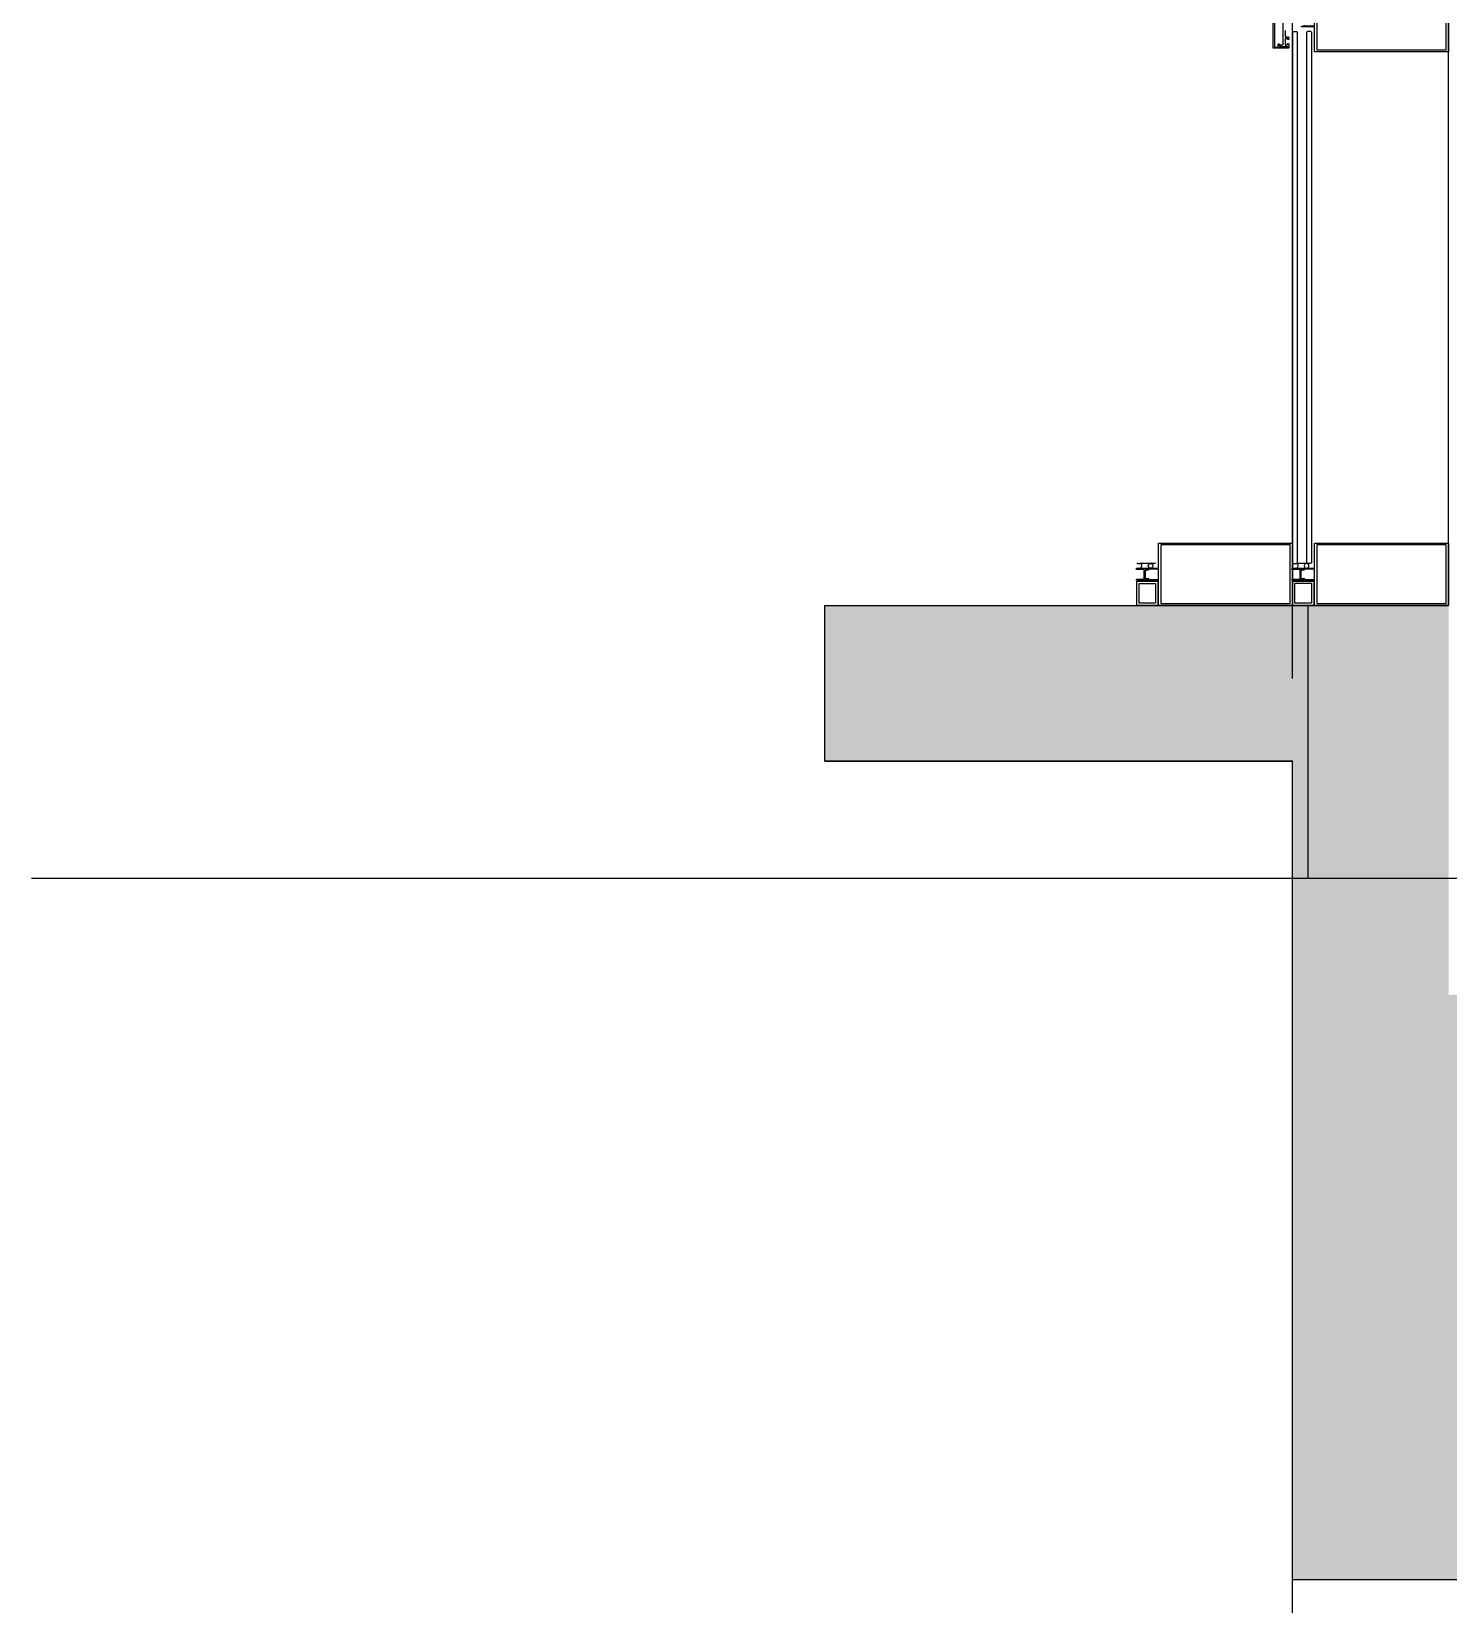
# Model space of a CAD drawing. Extents: x 1980812 to 2578970, y -669191 to 284498.
# Drawn here: x 2537150 to 2538968, y -289422 to -287404 of the extents above; entities that cross this region are included whole.
import ezdxf

# ---------------------------------------------------------------- set-up
doc = ezdxf.new("R2010")
doc.units = 0
doc.header["$LTSCALE"] = 1000
doc.header["$MEASUREMENT"] = 0
doc.linetypes.add('DOTE', pattern=[2.42, 2, -0.2, 0.02, -0.2])
for name, color, linetype in [('A-SECT-MCUT', 1, 'Continuous'), ('A-SECT-MCUT-FINE', 137, 'Continuous'), ('dote', 1, 'DOTE'), ('SPACE_HATCH', 8, 'Continuous'), ('WALL', 4, 'Continuous'), ('WINDOW', 2, 'Continuous'), ('空线', 3, 'Continuous'), ('面层', 31, 'Continuous')]:
    doc.layers.add(name, color=color, linetype=linetype)

# ---------------------------------------------------------------- blocks, each defined once
blk = doc.blocks.new('pou1')
at = {"layer": 'A-SECT-MCUT', "elevation": 0}
for points in [[(28900, -2900), (28900, -2940), (29035.6, -2940), (29072, -2940), (29072, -2907.8), (29088.7, -2907.8), (29088.7, -2906.9), (29085.2, -2906), (29084.7, -2906.6), (29072, -2906.6), (29072, -2900), (29072, -2893.5), (29084.7, -2893.5), (29085.2, -2894), (29088.7, -2893.1), (29088.7, -2892.3), (29072, -2892.3), (29072, -2860), (29035.6, -2860), (28900, -2860)], [(29069, -2937.5), (28903, -2937.5), (28903, -2900), (28903, -2862.5), (29069, -2862.5)], [(28900, -3610), (28900, -3650), (29035.6, -3650), (29072, -3650), (29072, -3617.8), (29088.7, -3617.8), (29088.7, -3616.9), (29085.2, -3616), (29084.7, -3616.6), (29072, -3616.6), (29072, -3610), (29072, -3603.5), (29084.7, -3603.5), (29085.2, -3604), (29088.7, -3603.1), (29088.7, -3602.3), (29072, -3602.3), (29072, -3570), (29035.6, -3570), (28900, -3570)], [(29069, -3647.5), (28903, -3647.5), (28903, -3610), (28903, -3572.5), (29069, -3572.5)], [(29089.3, -3615.3), (29085.5, -3615), (29084.6, -3616.1), (29085.2, -3616.6), (29085.7, -3616), (29089.3, -3616.9), (29089.3, -3617.8), (29100.5, -3617.8), (29100.5, -3616.3), (29090.5, -3616.3), (29090.5, -3603.8), (29100.5, -3603.8), (29100.5, -3602.3), (29089.3, -3602.3), (29089.3, -3603.1), (29085.7, -3604), (29085.2, -3603.5), (29084.6, -3603.9), (29085.5, -3605), (29089.3, -3604.7)], [(29100, -3618.8), (29073, -3618.8), (29073, -3650), (29100, -3650)], [(29097, -3621.7), (29076, -3621.7), (29076, -3647), (29097, -3647)]]:
    blk.add_lwpolyline(points, close=True, dxfattribs=at)
for points in [[(29123.5, -2866.7), (29123.5, -2933.3, -0.414214), (29123, -2933.8), (29119, -2933.8, -0.414214), (29118.5, -2933.3), (29118.5, -2930.3, 0.414214), (29118, -2929.8), (29117.5, -2929.8, 0.414214), (29117, -2930.3), (29117, -2933.3, -0.414214), (29116.5, -2933.8), (29110.7, -2933.8, -0.198912), (29110.4, -2933.7), (29109.7, -2933, 0.256425), (29109.2, -2932.9), (29105.4, -2933.7, 0.351524), (29105, -2934.2), (29105, -2934.5, 0.414214), (29105.5, -2935), (29125, -2935), (29125, -2865)], [(29109.5, -2912.5), (29109.5, -2920.2, -0.414214), (29109, -2920.7), (29105.5, -2920.7, 0.414214), (29105, -2921.2), (29105, -2923.7, 0.414214), (29105.5, -2924.2), (29106, -2924.2, 0.414214), (29106.5, -2923.7), (29106.5, -2923.2, -0.414214), (29107, -2922.7), (29109, -2922.7, -0.414214), (29109.5, -2923.2), (29109.5, -2930.2, -0.414214), (29109, -2930.7), (29107, -2930.7, -0.414214), (29106.5, -2930.2), (29106.5, -2929.7, 0.414214), (29106, -2929.2), (29105.5, -2929.2, 0.414214), (29105, -2929.7), (29105, -2933, 0.479811), (29105.6, -2933.5), (29109.3, -2932.6, -0.256425), (29109.8, -2932.8), (29110.4, -2933.5, 0.198912), (29110.8, -2933.6), (29113.7, -2933.6, 0.10157), (29113.9, -2933.6), (29116.4, -2932.5, 0.300021), (29116.7, -2932), (29116.7, -2931.2, 0.414214), (29116.2, -2930.7), (29112.5, -2930.7, -0.414214), (29112, -2930.2), (29112, -2923.5), (29112, -2876.5)]]:
    blk.add_lwpolyline(points, format="xyb", dxfattribs=at)
at = {"layer": 'A-SECT-MCUT-FINE'}
for p, q in [((28900, -3650, 0), (28900, -1456.6, 0)), ((29081, -3596.3, 0), (29095, -3596.3, 0))]:
    blk.add_line(p, q, dxfattribs=at)
blk.add_circle((29082.2, -3599.3, 0), 2.98, dxfattribs=at)
blk.add_arc((29098.8, -3598.8, 0), 5.39, 152.0817, 219.4318, dxfattribs=at)
at = {"layer": 'WINDOW'}
for p, q in [((29076, -2914.7, 0), (29077, -2913.7, 0)), ((29076, -2914.7, 0), (29076, -3595.3, 0)), ((29077, -2913.7, 0), (29081, -2913.7, 0)), ((29081, -2913.7, 0), (29082, -2914.7, 0)), ((29082, -3595.3, 0), (29082, -2914.7, 0)), ((29095, -2913.7, 0), (29094, -2914.7, 0)), ((29094, -3595.3, 0), (29094, -2914.7, 0)), ((29099, -2913.7, 0), (29095, -2913.7, 0)), ((29100, -2914.7, 0), (29099, -2913.7, 0)), ((29100, -2914.7, 0), (29100, -3595.3, 0)), ((29076, -3595.3, 0), (29077, -3596.3, 0)), ((29077, -3596.3, 0), (29081, -3596.3, 0)), ((29081, -3596.3, 0), (29082, -3595.3, 0)), ((29095, -3596.3, 0), (29094, -3595.3, 0)), ((29099, -3596.3, 0), (29095, -3596.3, 0)), ((29100, -3595.3, 0), (29099, -3596.3, 0))]:
    blk.add_line(p, q, dxfattribs=at)
blk = doc.blocks.new('A$C5E1875B1')
at = {"layer": 'SPACE_HATCH'}
h = blk.add_hatch(color=256, dxfattribs=at)
h.dxf.hatch_style = 1
h.paths.add_polyline_path([(18500, -250), (14577.7, -250), (10600, -250), (10600, -250), (10600, -1350), (10100, -1350), (10100, -250), (3300, -250), (3300, -900), (2900, -900), (2900, -250), (50, -250), (50, -800), (670, -800), (670, -900), (-200, -900), (-200, 150), (-800, 150), (-800, 350), (0, 350), (0, -150), (14234.9, -150), (28900, -150), (28900, 350), (29700, 350), (29700, 150), (29100, 150), (29100, -900), (28230, -900), (28230, -800), (28850, -800), (28850, -250), (26600, -250), (26600, -900), (26200, -900), (26200, -250), (19000, -250), (19000, -1350), (18500, -1350)])
at = {"layer": 'WALL'}
for p, q in [((29700, 350, 0), (28900, 350, 0)), ((29700, 150, 0), (29700, 350, 0)), ((29700, 150, 0), (29700, 350, 0)), ((29700, 150, 0), (29100, 150, 0)), ((29100, -900, 0), (29100, 150, 0)), ((29100, 150, 0), (29700, 150, 0)), ((28230, -900, 0), (29100, -900, 0))]:
    blk.add_line(p, q, dxfattribs=at)

msp = doc.modelspace()

# ---------------------------------------------------------------- linework, layer by layer
at = {"layer": 'A-SECT-MCUT', "elevation": 0}
for points in [[(2538768.4, -288100.4), (2538768.4, -288140.4), (2538632.8, -288140.4), (2538596.4, -288140.4), (2538596.4, -288108.2), (2538579.7, -288108.2), (2538579.7, -288107.3), (2538583.2, -288106.5), (2538583.7, -288107), (2538596.4, -288107), (2538596.4, -288100.4), (2538596.4, -288093.9), (2538583.7, -288093.9), (2538583.2, -288094.4), (2538579.7, -288093.6), (2538579.7, -288092.7), (2538596.4, -288092.7), (2538596.4, -288060.4), (2538632.8, -288060.4), (2538768.4, -288060.4)], [(2538599.4, -288137.9), (2538765.4, -288137.9), (2538765.4, -288100.4), (2538765.4, -288062.9), (2538599.4, -288062.9)], [(2538579.1, -288105.8), (2538582.9, -288105.4), (2538583.8, -288106.5), (2538583.2, -288107), (2538582.6, -288106.5), (2538579.1, -288107.3), (2538579.1, -288108.2), (2538567.9, -288108.2), (2538567.9, -288106.7), (2538577.9, -288106.7), (2538577.9, -288094.2), (2538567.9, -288094.2), (2538567.9, -288092.7), (2538579.1, -288092.7), (2538579.1, -288093.5), (2538582.6, -288094.4), (2538583.2, -288093.9), (2538583.8, -288094.3), (2538582.9, -288095.4), (2538579.1, -288095.1)], [(2538568.4, -288109.2), (2538595.4, -288109.2), (2538595.4, -288140.4), (2538568.4, -288140.4)], [(2538571.4, -288112.2), (2538592.4, -288112.2), (2538592.4, -288137.4), (2538571.4, -288137.4)]]:
    msp.add_lwpolyline(points, close=True, dxfattribs=at)
at = {"layer": 'A-SECT-MCUT-FINE'}
msp.add_line((2538587.4, -288086.7, 0), (2538573.4, -288086.7, 0), dxfattribs=at)
msp.add_circle((2538586.2, -288089.7, 0), 2.98, dxfattribs=at)
msp.add_arc((2538569.6, -288089.2, 0), 5.39, 320.5682, 27.9183, dxfattribs=at)
at = {"layer": 'dote'}
for p, q in [((2538768.4, -317274.3, 0), (2538768.4, -255997.6, 0)), ((2537150.5, -288490.4, 0), (2570533, -288490.4, 0))]:
    msp.add_line(p, q, dxfattribs=at)
at = {"layer": 'dote', "linetype": 'DOTE', "ltscale": 0.5}
msp.add_line((2537202, -288490.4, 0), (2553633.5, -288490.4, 0), dxfattribs=at)
at = {"layer": 'WINDOW'}
for p, q in [((2538568.4, -288085.7, 0), (2538569.4, -288086.7, 0)), ((2538569.4, -288086.7, 0), (2538573.4, -288086.7, 0)), ((2538573.4, -288086.7, 0), (2538574.4, -288085.7, 0)), ((2538587.4, -288086.7, 0), (2538586.4, -288085.7, 0)), ((2538591.4, -288086.7, 0), (2538587.4, -288086.7, 0)), ((2538592.4, -288085.7, 0), (2538591.4, -288086.7, 0))]:
    msp.add_line(p, q, dxfattribs=at)
at = {"layer": '面层', "elevation": 0}
msp.add_lwpolyline([(2538788.4, -288490.4), (2538788.4, -288140.4), (2538768.4, -288140.4)], dxfattribs=at)

# ---------------------------------------------------------------- block references
at = {"layer": '空线', "xscale": -1, "rotation": 359.9999999999997}
for name, p in [('pou1', (2567868.4, -284490.4, 0)), ('A$C5E1875B1', (2567868.4, -288490.4, 0))]:
    msp.add_blockref(name, p, dxfattribs=at)

doc.saveas('drawing.dxf')
